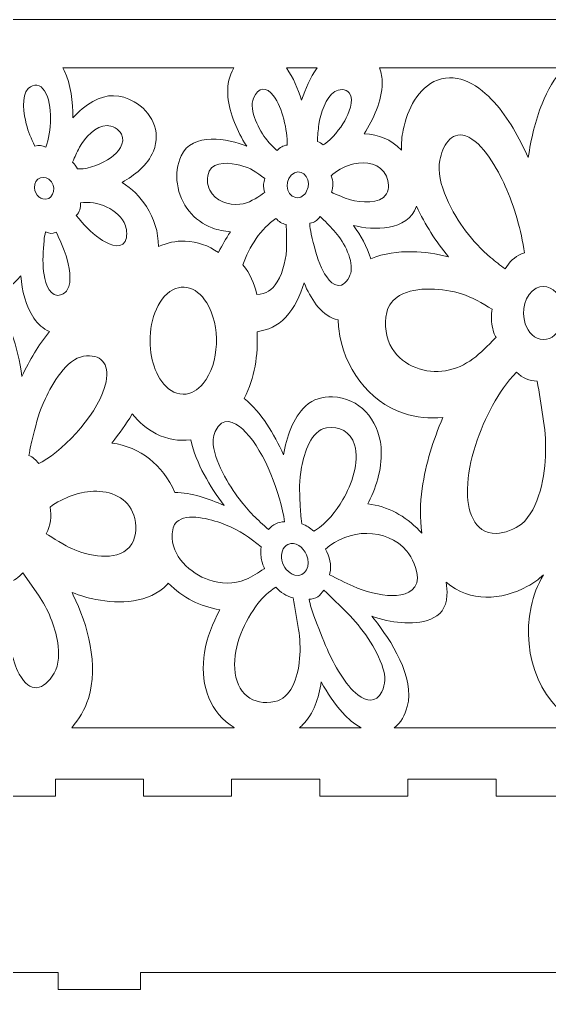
# Model space of a CAD drawing. Header units: centimetres. Extents: x -59 to 59, y -29 to 29.
# Drawn here: x -16.39 to -8.65, y -29.5 to -15.35 of the extents above; entities that cross this region are included whole.
import ezdxf

# ---------------------------------------------------------------- set-up
doc = ezdxf.new("R2010")
doc.units = ezdxf.units.CM
doc.header["$MEASUREMENT"] = 0
doc.layers.add('Camada 1', color=7, linetype='Continuous')

msp = doc.modelspace()

# ---------------------------------------------------------------- linework, layer by layer
at = {"layer": 'Camada 1', "color": 250, "lineweight": 9}
for points, knots in [([(2.39024, -26.42502), (2.39024, -26.42502), (2.39024, -25.81689), (2.39024, -25.81689), (2.39024, -25.81689), (2.39024, -25.81689), (2.64021, -25.81689), (2.64021, -25.81689), (2.64021, -25.81689), (2.64021, -25.81689), (2.64021, -24.53133), (2.64021, -24.53133), (2.64021, -24.53133), (2.64021, -24.53133), (2.39024, -24.53133), (2.39024, -24.53133), (2.39024, -24.53133), (2.39024, -24.53133), (2.39024, -23.24575), (2.39024, -23.24575), (2.39024, -23.24575), (2.39024, -23.24575), (2.64021, -23.24575), (2.64021, -23.24575), (2.64021, -23.24575), (2.64021, -23.24575), (2.64021, -21.95968), (2.64021, -21.95968), (2.64021, -21.95968), (2.64021, -21.95968), (2.39024, -21.95968), (2.39024, -21.95968), (2.39024, -21.95968), (2.39024, -21.95968), (2.39024, -20.6741), (2.39024, -20.6741), (2.39024, -20.6741), (2.39024, -20.6741), (2.64021, -20.6741), (2.64021, -20.6741), (2.64021, -20.6741), (2.64021, -20.6741), (2.64021, -19.38802), (2.64021, -19.38802), (2.64021, -19.38802), (2.64021, -19.38802), (2.39024, -19.38802), (2.39024, -19.38802), (2.39024, -19.38802), (2.39024, -19.38802), (2.39024, -15.34581), (2.39024, -15.34581), (2.39024, -15.34581), (2.39024, -15.34581), (-19.96984, -15.34581), (-19.96984, -15.34581), (-19.96984, -15.34581), (-19.96984, -15.34581), (-19.96984, -19.38802), (-19.96984, -19.38802), (-19.96984, -19.38802), (-19.96984, -19.38802), (-20.21981, -19.38802), (-20.21981, -19.38802), (-20.21981, -19.38802), (-20.21981, -19.38802), (-20.21981, -20.6741), (-20.21981, -20.6741), (-20.21981, -20.6741), (-20.21981, -20.6741), (-19.96984, -20.6741), (-19.96984, -20.6741), (-19.96984, -20.6741), (-19.96984, -20.6741), (-19.96984, -21.95968), (-19.96984, -21.95968), (-19.96984, -21.95968), (-19.96984, -21.95968), (-20.21981, -21.95968), (-20.21981, -21.95968), (-20.21981, -21.95968), (-20.21981, -21.95968), (-20.21981, -23.24575), (-20.21981, -23.24575), (-20.21981, -23.24575), (-20.21981, -23.24575), (-19.96984, -23.24575), (-19.96984, -23.24575), (-19.96984, -23.24575), (-19.96984, -23.24575), (-19.96984, -24.53133), (-19.96984, -24.53133), (-19.96984, -24.53133), (-19.96984, -24.53133), (-20.21981, -24.53133), (-20.21981, -24.53133), (-20.21981, -24.53133), (-20.21981, -24.53133), (-20.21981, -25.81689), (-20.21981, -25.81689), (-20.21981, -25.81689), (-20.21981, -25.81689), (-19.96984, -25.81689), (-19.96984, -25.81689), (-19.96984, -25.81689), (-19.96984, -25.81689), (-19.96984, -26.42502), (-19.96984, -26.42502)], [0, 0, 0, 0, 0.03571429, 0.03571429, 0.03571429, 0.03571429, 0.07142857, 0.07142857, 0.07142857, 0.07142857, 0.10714286, 0.10714286, 0.10714286, 0.10714286, 0.14285714, 0.14285714, 0.14285714, 0.14285714, 0.17857143, 0.17857143, 0.17857143, 0.17857143, 0.21428571, 0.21428571, 0.21428571, 0.21428571, 0.25, 0.25, 0.25, 0.25, 0.28571429, 0.28571429, 0.28571429, 0.28571429, 0.32142857, 0.32142857, 0.32142857, 0.32142857, 0.35714286, 0.35714286, 0.35714286, 0.35714286, 0.39285714, 0.39285714, 0.39285714, 0.39285714, 0.42857143, 0.42857143, 0.42857143, 0.42857143, 0.46428571, 0.46428571, 0.46428571, 0.46428571, 0.5, 0.5, 0.5, 0.5, 0.53571429, 0.53571429, 0.53571429, 0.53571429, 0.57142857, 0.57142857, 0.57142857, 0.57142857, 0.60714286, 0.60714286, 0.60714286, 0.60714286, 0.64285714, 0.64285714, 0.64285714, 0.64285714, 0.67857143, 0.67857143, 0.67857143, 0.67857143, 0.71428571, 0.71428571, 0.71428571, 0.71428571, 0.75, 0.75, 0.75, 0.75, 0.78571429, 0.78571429, 0.78571429, 0.78571429, 0.82142857, 0.82142857, 0.82142857, 0.82142857, 0.85714286, 0.85714286, 0.85714286, 0.85714286, 0.89285714, 0.89285714, 0.89285714, 0.89285714, 0.92857143, 0.92857143, 0.92857143, 0.92857143, 1, 1, 1, 1]), ([(0.85294, -26.67499), (0.85294, -26.67499), (0.85294, -26.42502), (0.85294, -26.42502), (0.85294, -26.42502), (0.85294, -26.42502), (-0.43263, -26.42502), (-0.43263, -26.42502), (-0.43263, -26.42502), (-0.43263, -26.42502), (-0.43263, -26.67499), (-0.43263, -26.67499), (-0.43263, -26.67499), (-0.43263, -26.67499), (-1.71872, -26.67499), (-1.71872, -26.67499), (-1.71872, -26.67499), (-1.71872, -26.67499), (-1.71872, -26.42502), (-1.71872, -26.42502), (-1.71872, -26.42502), (-1.71872, -26.42502), (-3.00428, -26.42502), (-3.00428, -26.42502), (-3.00428, -26.42502), (-3.00428, -26.42502), (-3.00428, -26.67499), (-3.00428, -26.67499), (-3.00428, -26.67499), (-3.00428, -26.67499), (-4.28984, -26.67499), (-4.28984, -26.67499), (-4.28984, -26.67499), (-4.28984, -26.67499), (-4.28984, -26.42502), (-4.28984, -26.42502), (-4.28984, -26.42502), (-4.28984, -26.42502), (-5.57541, -26.42502), (-5.57541, -26.42502), (-5.57541, -26.42502), (-5.57541, -26.42502), (-5.57541, -26.67499), (-5.57541, -26.67499), (-5.57541, -26.67499), (-5.57541, -26.67499), (-6.86149, -26.67499), (-6.86149, -26.67499), (-6.86149, -26.67499), (-6.86149, -26.67499), (-6.86149, -26.42502), (-6.86149, -26.42502), (-6.86149, -26.42502), (-6.86149, -26.42502), (-8.14706, -26.42502), (-8.14706, -26.42502), (-8.14706, -26.42502), (-8.14706, -26.42502), (-8.14706, -26.67499), (-8.14706, -26.67499), (-8.14706, -26.67499), (-8.14706, -26.67499), (-9.43263, -26.67499), (-9.43263, -26.67499), (-9.43263, -26.67499), (-9.43263, -26.67499), (-9.43263, -26.42502), (-9.43263, -26.42502), (-9.43263, -26.42502), (-9.43263, -26.42502), (-10.7182, -26.42502), (-10.7182, -26.42502), (-10.7182, -26.42502), (-10.7182, -26.42502), (-10.7182, -26.67499), (-10.7182, -26.67499), (-10.7182, -26.67499), (-10.7182, -26.67499), (-12.00428, -26.67499), (-12.00428, -26.67499), (-12.00428, -26.67499), (-12.00428, -26.67499), (-12.00428, -26.42502), (-12.00428, -26.42502), (-12.00428, -26.42502), (-12.00428, -26.42502), (-13.28985, -26.42502), (-13.28985, -26.42502), (-13.28985, -26.42502), (-13.28985, -26.42502), (-13.28985, -26.67499), (-13.28985, -26.67499), (-13.28985, -26.67499), (-13.28985, -26.67499), (-14.57541, -26.67499), (-14.57541, -26.67499), (-14.57541, -26.67499), (-14.57541, -26.67499), (-14.57541, -26.42502), (-14.57541, -26.42502), (-14.57541, -26.42502), (-14.57541, -26.42502), (-15.86098, -26.42502), (-15.86098, -26.42502), (-15.86098, -26.42502), (-15.86098, -26.42502), (-15.86098, -26.67499), (-15.86098, -26.67499), (-15.86098, -26.67499), (-15.86098, -26.67499), (-17.14705, -26.67499), (-17.14705, -26.67499), (-17.14705, -26.67499), (-17.14705, -26.67499), (-17.14705, -26.42502), (-17.14705, -26.42502), (-17.14705, -26.42502), (-17.14705, -26.42502), (-18.43263, -26.42502), (-18.43263, -26.42502), (-18.43263, -26.42502), (-18.43263, -26.42502), (-18.43263, -26.67499), (-18.43263, -26.67499)], [0, 0, 0, 0, 0.03125, 0.03125, 0.03125, 0.03125, 0.0625, 0.0625, 0.0625, 0.0625, 0.09375, 0.09375, 0.09375, 0.09375, 0.125, 0.125, 0.125, 0.125, 0.15625, 0.15625, 0.15625, 0.15625, 0.1875, 0.1875, 0.1875, 0.1875, 0.21875, 0.21875, 0.21875, 0.21875, 0.25, 0.25, 0.25, 0.25, 0.28125, 0.28125, 0.28125, 0.28125, 0.3125, 0.3125, 0.3125, 0.3125, 0.34375, 0.34375, 0.34375, 0.34375, 0.375, 0.375, 0.375, 0.375, 0.40625, 0.40625, 0.40625, 0.40625, 0.4375, 0.4375, 0.4375, 0.4375, 0.46875, 0.46875, 0.46875, 0.46875, 0.5, 0.5, 0.5, 0.5, 0.53125, 0.53125, 0.53125, 0.53125, 0.5625, 0.5625, 0.5625, 0.5625, 0.59375, 0.59375, 0.59375, 0.59375, 0.625, 0.625, 0.625, 0.625, 0.65625, 0.65625, 0.65625, 0.65625, 0.6875, 0.6875, 0.6875, 0.6875, 0.71875, 0.71875, 0.71875, 0.71875, 0.75, 0.75, 0.75, 0.75, 0.78125, 0.78125, 0.78125, 0.78125, 0.8125, 0.8125, 0.8125, 0.8125, 0.84375, 0.84375, 0.84375, 0.84375, 0.875, 0.875, 0.875, 0.875, 0.90625, 0.90625, 0.90625, 0.90625, 0.9375, 0.9375, 0.9375, 0.9375, 1, 1, 1, 1]), ([(-15.81817, -29.24539), (-15.81817, -29.24539), (-15.81817, -29.49535), (-15.81817, -29.49535), (-15.81817, -29.49535), (-15.81817, -29.49535), (-14.61817, -29.49535), (-14.61817, -29.49535), (-14.61817, -29.49535), (-14.61817, -29.49535), (-14.61817, -29.24539), (-14.61817, -29.24539), (-14.61817, -29.24539), (-14.61817, -29.24539), (-2.96149, -29.24539), (-2.96149, -29.24539), (-2.96149, -29.24539), (-2.96149, -29.24539), (-2.96149, -29.49535), (-2.96149, -29.49535), (-2.96149, -29.49535), (-2.96149, -29.49535), (-1.76149, -29.49535), (-1.76149, -29.49535), (-1.76149, -29.49535), (-1.76149, -29.49535), (-1.76149, -29.24539), (-1.76149, -29.24539)], [0, 0, 0, 0, 0.125, 0.125, 0.125, 0.125, 0.25, 0.25, 0.25, 0.25, 0.375, 0.375, 0.375, 0.375, 0.5, 0.5, 0.5, 0.5, 0.625, 0.625, 0.625, 0.625, 0.75, 0.75, 0.75, 0.75, 1, 1, 1, 1])]:
    msp.add_open_spline(points, degree=3, knots=knots, dxfattribs=at)
at = {"layer": 'Camada 1', "color": 1, "lineweight": 9}
for points, knots in [([(-13.25987, -16.05453), (-13.32587, -16.18015), (-13.35224, -16.28188), (-13.34662, -16.42828), (-13.34662, -16.42828), (-13.33725, -16.67238), (-13.22428, -16.94329), (-13.10118, -17.14409), (-13.10118, -17.14409), (-13.10118, -17.14409), (-13.06867, -17.19596), (-13.06867, -17.19596), (-13.06867, -17.19596), (-13.33611, -17.08531), (-13.86532, -16.98258), (-14.02779, -17.33662), (-14.02779, -17.33662), (-14.08304, -17.45703), (-14.09995, -17.61206), (-14.0814, -17.74455), (-14.0814, -17.74455), (-14.03907, -18.04682), (-13.83852, -18.2853), (-13.57188, -18.38623), (-13.57188, -18.38623), (-13.48352, -18.41968), (-13.40043, -18.43521), (-13.30729, -18.44294), (-13.30729, -18.44294), (-13.37999, -18.55327), (-13.42291, -18.62622), (-13.48066, -18.74649), (-13.48066, -18.74649), (-13.63218, -18.64349), (-13.78659, -18.58586), (-13.96661, -18.57956), (-13.96661, -18.57956), (-14.10514, -18.57473), (-14.22861, -18.6023), (-14.35629, -18.65813), (-14.35629, -18.65813), (-14.35737, -18.44625), (-14.4205, -18.24872), (-14.53189, -18.07468), (-14.53189, -18.07468), (-14.62669, -17.92654), (-14.74565, -17.81386), (-14.88837, -17.72204), (-14.88837, -17.72204), (-14.70613, -17.62029), (-14.51669, -17.47536), (-14.43079, -17.26635), (-14.43079, -17.26635), (-14.31067, -16.97408), (-14.46046, -16.69016), (-14.71046, -16.54773), (-14.71046, -16.54773), (-14.91591, -16.43069), (-15.10436, -16.42738), (-15.3133, -16.54297), (-15.3133, -16.54297), (-15.42523, -16.60489), (-15.5164, -16.68675), (-15.60364, -16.78319), (-15.60364, -16.78319), (-15.60442, -16.54818), (-15.63243, -16.30076), (-15.7333, -16.08914), (-15.7333, -16.08914), (-15.7333, -16.08914), (-15.75066, -16.05453), (-15.75066, -16.05453), (-15.75066, -16.05453), (-15.75066, -16.05453), (-13.25987, -16.05453), (-13.25987, -16.05453)], [0, 0, 0, 0, 0.05, 0.05, 0.05, 0.05, 0.1, 0.1, 0.1, 0.1, 0.15, 0.15, 0.15, 0.15, 0.2, 0.2, 0.2, 0.2, 0.25, 0.25, 0.25, 0.25, 0.3, 0.3, 0.3, 0.3, 0.35, 0.35, 0.35, 0.35, 0.4, 0.4, 0.4, 0.4, 0.45, 0.45, 0.45, 0.45, 0.5, 0.5, 0.5, 0.5, 0.55, 0.55, 0.55, 0.55, 0.6, 0.6, 0.6, 0.6, 0.65, 0.65, 0.65, 0.65, 0.7, 0.7, 0.7, 0.7, 0.75, 0.75, 0.75, 0.75, 0.8, 0.8, 0.8, 0.8, 0.85, 0.85, 0.85, 0.85, 0.9, 0.9, 0.9, 0.9, 1, 1, 1, 1]), ([(-12.48959, -16.05453), (-12.48959, -16.05453), (-12.04039, -16.05453), (-12.04039, -16.05453), (-12.04039, -16.05453), (-12.14724, -16.20349), (-12.21167, -16.34771), (-12.26931, -16.52526), (-12.26931, -16.52526), (-12.32456, -16.3527), (-12.38711, -16.20117), (-12.48959, -16.05453)], [0, 0, 0, 0, 0.25, 0.25, 0.25, 0.25, 0.5, 0.5, 0.5, 0.5, 1, 1, 1, 1]), ([(-10.81191, -17.25267), (-10.97457, -17.09059), (-11.13906, -17.02449), (-11.35634, -17.0144), (-11.35634, -17.0144), (-11.22295, -16.80236), (-11.09436, -16.53649), (-11.09407, -16.27386), (-11.09407, -16.27386), (-11.09398, -16.19449), (-11.10513, -16.1285), (-11.13199, -16.05453), (-11.13199, -16.05453), (-11.13199, -16.05453), (-8.44193, -16.05453), (-8.44193, -16.05453), (-8.44193, -16.05453), (-8.58538, -16.20648), (-8.68107, -16.37697), (-8.76108, -16.57538), (-8.76108, -16.57538), (-8.8623, -16.82635), (-8.92265, -17.09118), (-8.96269, -17.3606), (-8.96269, -17.3606), (-9.09501, -17.0696), (-9.25013, -16.78471), (-9.46127, -16.55118), (-9.46127, -16.55118), (-9.67321, -16.31678), (-9.97536, -16.11328), (-10.28832, -16.23086), (-10.28832, -16.23086), (-10.57235, -16.33758), (-10.72449, -16.66184), (-10.78681, -16.95839), (-10.78681, -16.95839), (-10.80832, -17.06075), (-10.81367, -17.14804), (-10.81191, -17.25267)], [0, 0, 0, 0, 0.09090909, 0.09090909, 0.09090909, 0.09090909, 0.18181818, 0.18181818, 0.18181818, 0.18181818, 0.27272727, 0.27272727, 0.27272727, 0.27272727, 0.36363636, 0.36363636, 0.36363636, 0.36363636, 0.45454545, 0.45454545, 0.45454545, 0.45454545, 0.54545455, 0.54545455, 0.54545455, 0.54545455, 0.63636364, 0.63636364, 0.63636364, 0.63636364, 0.72727273, 0.72727273, 0.72727273, 0.72727273, 0.81818182, 0.81818182, 0.81818182, 0.81818182, 1, 1, 1, 1]), ([(-16.15991, -17.19267), (-16.09978, -17.17538), (-16.05507, -17.18233), (-15.99789, -17.2078), (-15.99789, -17.2078), (-15.92017, -16.9914), (-15.89201, -16.58942), (-16.01696, -16.38927), (-16.01696, -16.38927), (-16.07914, -16.28967), (-16.17284, -16.27684), (-16.25696, -16.35485), (-16.25696, -16.35485), (-16.36521, -16.45525), (-16.31731, -16.74411), (-16.28589, -16.86903), (-16.28589, -16.86903), (-16.25532, -16.99056), (-16.21498, -17.08182), (-16.15991, -17.19267)], [0, 0, 0, 0, 0.16666667, 0.16666667, 0.16666667, 0.16666667, 0.33333333, 0.33333333, 0.33333333, 0.33333333, 0.5, 0.5, 0.5, 0.5, 0.66666667, 0.66666667, 0.66666667, 0.66666667, 1, 1, 1, 1]), ([(-12.62662, -17.25909), (-12.58425, -17.21179), (-12.53904, -17.18646), (-12.47833, -17.17845), (-12.47833, -17.17845), (-12.47788, -16.95834), (-12.54487, -16.63596), (-12.67691, -16.46208), (-12.67691, -16.46208), (-12.78313, -16.32219), (-12.90076, -16.32925), (-12.97032, -16.4949), (-12.97032, -16.4949), (-13.04499, -16.67272), (-12.88131, -16.97319), (-12.77772, -17.10266), (-12.77772, -17.10266), (-12.73317, -17.15835), (-12.67851, -17.2118), (-12.62662, -17.25909)], [0, 0, 0, 0, 0.16666667, 0.16666667, 0.16666667, 0.16666667, 0.33333333, 0.33333333, 0.33333333, 0.33333333, 0.5, 0.5, 0.5, 0.5, 0.66666667, 0.66666667, 0.66666667, 0.66666667, 1, 1, 1, 1]), ([(-12.038, -17.12733), (-12.03465, -17.04136), (-12.02785, -16.96306), (-12.01638, -16.87729), (-12.01638, -16.87729), (-11.99599, -16.72479), (-11.91408, -16.47603), (-11.78398, -16.39709), (-11.78398, -16.39709), (-11.7276, -16.36289), (-11.62099, -16.35371), (-11.57327, -16.41668), (-11.57327, -16.41668), (-11.49325, -16.52226), (-11.58651, -16.72942), (-11.63978, -16.82302), (-11.63978, -16.82302), (-11.70799, -16.94288), (-11.82336, -17.08799), (-11.93517, -17.16303), (-11.93517, -17.16303), (-11.93517, -17.16303), (-11.95546, -17.17605), (-11.95546, -17.17605), (-11.95546, -17.17605), (-11.98222, -17.15053), (-12.00383, -17.13801), (-12.038, -17.12733)], [0, 0, 0, 0, 0.125, 0.125, 0.125, 0.125, 0.25, 0.25, 0.25, 0.25, 0.375, 0.375, 0.375, 0.375, 0.5, 0.5, 0.5, 0.5, 0.625, 0.625, 0.625, 0.625, 0.75, 0.75, 0.75, 0.75, 1, 1, 1, 1]), ([(-15.6095, -17.42779), (-15.5743, -17.3412), (-15.55287, -17.296), (-15.50805, -17.21145), (-15.50805, -17.21145), (-15.43293, -17.06977), (-15.26667, -16.89148), (-15.10698, -16.89301), (-15.10698, -16.89301), (-15.035, -16.8937), (-14.93512, -16.94807), (-14.89794, -17.01806), (-14.89794, -17.01806), (-14.82681, -17.1519), (-14.95422, -17.29124), (-15.04876, -17.36099), (-15.04876, -17.36099), (-15.17233, -17.45217), (-15.3623, -17.52585), (-15.514, -17.52682), (-15.514, -17.52682), (-15.514, -17.52682), (-15.53915, -17.52638), (-15.53915, -17.52638), (-15.53915, -17.52638), (-15.55747, -17.48724), (-15.57901, -17.45697), (-15.6095, -17.42779)], [0, 0, 0, 0, 0.125, 0.125, 0.125, 0.125, 0.25, 0.25, 0.25, 0.25, 0.375, 0.375, 0.375, 0.375, 0.5, 0.5, 0.5, 0.5, 0.625, 0.625, 0.625, 0.625, 0.75, 0.75, 0.75, 0.75, 1, 1, 1, 1]), ([(-9.29905, -18.98395), (-9.23939, -18.88467), (-9.1645, -18.80821), (-9.06037, -18.76555), (-9.06037, -18.76555), (-9.06037, -18.76555), (-9.01848, -18.75098), (-9.01848, -18.75098), (-9.01848, -18.75098), (-9.06196, -18.42751), (-9.16907, -18.07261), (-9.2997, -17.7771), (-9.2997, -17.7771), (-9.40527, -17.53825), (-9.62629, -17.13051), (-9.87696, -17.04555), (-9.87696, -17.04555), (-10.09724, -16.97089), (-10.21334, -17.20248), (-10.2524, -17.3983), (-10.2524, -17.3983), (-10.31943, -17.73441), (-10.05536, -18.18831), (-9.87611, -18.42968), (-9.87611, -18.42968), (-9.76595, -18.57804), (-9.65221, -18.70189), (-9.51308, -18.81772), (-9.51308, -18.81772), (-9.44093, -18.87778), (-9.37508, -18.92979), (-9.29905, -18.98395)], [0, 0, 0, 0, 0.11111111, 0.11111111, 0.11111111, 0.11111111, 0.22222222, 0.22222222, 0.22222222, 0.22222222, 0.33333333, 0.33333333, 0.33333333, 0.33333333, 0.44444444, 0.44444444, 0.44444444, 0.44444444, 0.55555556, 0.55555556, 0.55555556, 0.55555556, 0.66666667, 0.66666667, 0.66666667, 0.66666667, 0.77777778, 0.77777778, 0.77777778, 0.77777778, 1, 1, 1, 1]), ([(-12.80571, -17.87034), (-12.8202, -17.84912), (-12.82483, -17.77969), (-12.82284, -17.74986), (-12.82284, -17.74986), (-12.82091, -17.72067), (-12.81506, -17.69425), (-12.80588, -17.66685), (-12.80588, -17.66685), (-12.93813, -17.56908), (-13.00205, -17.51668), (-13.16805, -17.47215), (-13.16805, -17.47215), (-13.29072, -17.43926), (-13.54751, -17.40447), (-13.61593, -17.56132), (-13.61593, -17.56132), (-13.65354, -17.64758), (-13.65288, -17.75168), (-13.60947, -17.83507), (-13.60947, -17.83507), (-13.52708, -17.99333), (-13.33274, -18.06166), (-13.16993, -18.04167), (-13.16993, -18.04167), (-13.03634, -18.02526), (-12.9339, -17.95891), (-12.82254, -17.88136), (-12.82254, -17.88136), (-12.82254, -17.88136), (-12.80571, -17.87034), (-12.80571, -17.87034)], [0, 0, 0, 0, 0.11111111, 0.11111111, 0.11111111, 0.11111111, 0.22222222, 0.22222222, 0.22222222, 0.22222222, 0.33333333, 0.33333333, 0.33333333, 0.33333333, 0.44444444, 0.44444444, 0.44444444, 0.44444444, 0.55555556, 0.55555556, 0.55555556, 0.55555556, 0.66666667, 0.66666667, 0.66666667, 0.66666667, 0.77777778, 0.77777778, 0.77777778, 0.77777778, 1, 1, 1, 1]), ([(-12.3533, -17.94557), (-12.5164, -17.91549), (-12.51952, -17.65205), (-12.37261, -17.58361), (-12.37261, -17.58361), (-12.23393, -17.51901), (-12.11503, -17.69971), (-12.19545, -17.85306), (-12.19545, -17.85306), (-12.22771, -17.91459), (-12.28592, -17.95379), (-12.3533, -17.94557)], [0, 0, 0, 0, 0.25, 0.25, 0.25, 0.25, 0.5, 0.5, 0.5, 0.5, 1, 1, 1, 1]), ([(-11.83516, -17.86622), (-11.76722, -17.8959), (-11.62888, -17.95847), (-11.5551, -17.97765), (-11.5551, -17.97765), (-11.41107, -18.01511), (-11.12988, -18.05075), (-11.03079, -17.88999), (-11.03079, -17.88999), (-10.98358, -17.81338), (-10.99768, -17.7133), (-11.03135, -17.63383), (-11.03135, -17.63383), (-11.11266, -17.44191), (-11.33443, -17.41044), (-11.50858, -17.45219), (-11.50858, -17.45219), (-11.61059, -17.47663), (-11.72828, -17.53457), (-11.81128, -17.60329), (-11.81128, -17.60329), (-11.81128, -17.60329), (-11.8366, -17.62512), (-11.8366, -17.62512), (-11.8366, -17.62512), (-11.80299, -17.70738), (-11.80348, -17.7835), (-11.83516, -17.86622)], [0, 0, 0, 0, 0.125, 0.125, 0.125, 0.125, 0.25, 0.25, 0.25, 0.25, 0.375, 0.375, 0.375, 0.375, 0.5, 0.5, 0.5, 0.5, 0.625, 0.625, 0.625, 0.625, 0.75, 0.75, 0.75, 0.75, 1, 1, 1, 1]), ([(-16.09826, -17.93651), (-16.13843, -17.90203), (-16.16414, -17.85804), (-16.16673, -17.8016), (-16.16673, -17.8016), (-16.17354, -17.65242), (-16.00762, -17.59374), (-15.91859, -17.71461), (-15.91859, -17.71461), (-15.8307, -17.83394), (-15.91491, -17.99845), (-16.04514, -17.96342), (-16.04514, -17.96342), (-16.06624, -17.95774), (-16.08056, -17.94904), (-16.09826, -17.93651)], [0, 0, 0, 0, 0.2, 0.2, 0.2, 0.2, 0.4, 0.4, 0.4, 0.4, 0.6, 0.6, 0.6, 0.6, 1, 1, 1, 1]), ([(-15.5571, -18.20558), (-15.43997, -18.34029), (-15.3553, -18.44785), (-15.2089, -18.54644), (-15.2089, -18.54644), (-15.12353, -18.60393), (-14.91941, -18.7216), (-14.84309, -18.58305), (-14.84309, -18.58305), (-14.80887, -18.52091), (-14.81582, -18.41946), (-14.8396, -18.35409), (-14.8396, -18.35409), (-14.92849, -18.10973), (-15.25469, -17.98384), (-15.49423, -18.02122), (-15.49423, -18.02122), (-15.48776, -18.09469), (-15.50589, -18.15617), (-15.5571, -18.20558)], [0, 0, 0, 0, 0.16666667, 0.16666667, 0.16666667, 0.16666667, 0.33333333, 0.33333333, 0.33333333, 0.33333333, 0.5, 0.5, 0.5, 0.5, 0.66666667, 0.66666667, 0.66666667, 0.66666667, 1, 1, 1, 1]), ([(-11.25851, -18.83671), (-11.06413, -18.75558), (-10.86476, -18.73), (-10.65725, -18.73381), (-10.65725, -18.73381), (-10.47899, -18.73708), (-10.30056, -18.76238), (-10.12757, -18.80864), (-10.12757, -18.80864), (-10.31702, -18.57465), (-10.46176, -18.34798), (-10.59445, -18.07196), (-10.59445, -18.07196), (-10.71974, -18.43535), (-11.22344, -18.42507), (-11.51297, -18.35047), (-11.51297, -18.35047), (-11.40093, -18.50568), (-11.31955, -18.6508), (-11.25851, -18.83671)], [0, 0, 0, 0, 0.16666667, 0.16666667, 0.16666667, 0.16666667, 0.33333333, 0.33333333, 0.33333333, 0.33333333, 0.5, 0.5, 0.5, 0.5, 0.66666667, 0.66666667, 0.66666667, 0.66666667, 1, 1, 1, 1]), ([(-13.12399, -18.92303), (-13.02073, -19.05801), (-12.96417, -19.18966), (-12.92191, -19.35832), (-12.92191, -19.35832), (-12.78418, -19.35024), (-12.70037, -19.29758), (-12.62398, -19.17363), (-12.62398, -19.17363), (-12.53168, -19.02386), (-12.48814, -18.81822), (-12.48743, -18.64027), (-12.48743, -18.64027), (-12.48705, -18.54484), (-12.49101, -18.4326), (-12.49359, -18.33496), (-12.49359, -18.33496), (-12.55645, -18.32358), (-12.59986, -18.29804), (-12.64247, -18.24807), (-12.64247, -18.24807), (-12.85356, -18.39113), (-13.04426, -18.66655), (-13.12399, -18.92303)], [0, 0, 0, 0, 0.14285714, 0.14285714, 0.14285714, 0.14285714, 0.28571429, 0.28571429, 0.28571429, 0.28571429, 0.42857143, 0.42857143, 0.42857143, 0.42857143, 0.57142857, 0.57142857, 0.57142857, 0.57142857, 0.71428571, 0.71428571, 0.71428571, 0.71428571, 1, 1, 1, 1]), ([(-11.99743, -18.21809), (-11.9339, -18.28327), (-11.85951, -18.35783), (-11.79859, -18.42459), (-11.79859, -18.42459), (-11.67419, -18.56091), (-11.5199, -18.81985), (-11.54708, -19.01754), (-11.54708, -19.01754), (-11.55715, -19.09081), (-11.61535, -19.19544), (-11.68906, -19.22028), (-11.68906, -19.22028), (-11.82063, -19.26462), (-11.93345, -19.06584), (-11.97953, -18.96724), (-11.97953, -18.96724), (-12.04714, -18.8226), (-12.09273, -18.63578), (-12.12744, -18.47897), (-12.12744, -18.47897), (-12.14128, -18.41642), (-12.14678, -18.38273), (-12.15126, -18.31871), (-12.15126, -18.31871), (-12.06878, -18.30194), (-12.05636, -18.2898), (-11.99743, -18.21809)], [0, 0, 0, 0, 0.125, 0.125, 0.125, 0.125, 0.25, 0.25, 0.25, 0.25, 0.375, 0.375, 0.375, 0.375, 0.5, 0.5, 0.5, 0.5, 0.625, 0.625, 0.625, 0.625, 0.75, 0.75, 0.75, 0.75, 1, 1, 1, 1]), ([(-15.8478, -18.4468), (-15.80941, -18.53413), (-15.7321, -18.70297), (-15.70283, -18.79519), (-15.70283, -18.79519), (-15.66225, -18.92303), (-15.61075, -19.16987), (-15.68705, -19.29131), (-15.68705, -19.29131), (-15.71349, -19.33338), (-15.77598, -19.37203), (-15.82711, -19.37029), (-15.82711, -19.37029), (-15.96926, -19.36542), (-16.0186, -19.13671), (-16.03254, -19.02095), (-16.03254, -19.02095), (-16.04975, -18.87795), (-16.03871, -18.71684), (-16.02564, -18.57393), (-16.02564, -18.57393), (-16.02107, -18.52405), (-16.01615, -18.49415), (-16.00357, -18.44563), (-16.00357, -18.44563), (-15.9377, -18.47144), (-15.91967, -18.47438), (-15.8478, -18.4468)], [0, 0, 0, 0, 0.125, 0.125, 0.125, 0.125, 0.25, 0.25, 0.25, 0.25, 0.375, 0.375, 0.375, 0.375, 0.5, 0.5, 0.5, 0.5, 0.625, 0.625, 0.625, 0.625, 0.75, 0.75, 0.75, 0.75, 1, 1, 1, 1]), ([(-15.94509, -19.89869), (-16.0407, -19.8542), (-16.10972, -19.79368), (-16.17284, -19.70434), (-16.17284, -19.70434), (-16.29655, -19.52928), (-16.34612, -19.30118), (-16.36529, -19.08615), (-16.36529, -19.08615), (-16.49838, -19.24016), (-16.64169, -19.34709), (-16.83766, -19.37708), (-16.83766, -19.37708), (-16.6755, -19.52037), (-16.5725, -19.71604), (-16.497, -19.92436), (-16.497, -19.92436), (-16.42125, -20.13341), (-16.38132, -20.33188), (-16.34847, -20.55239), (-16.34847, -20.55239), (-16.23047, -20.30454), (-16.1153, -20.10784), (-15.94509, -19.89869)], [0, 0, 0, 0, 0.14285714, 0.14285714, 0.14285714, 0.14285714, 0.28571429, 0.28571429, 0.28571429, 0.28571429, 0.42857143, 0.42857143, 0.42857143, 0.42857143, 0.57142857, 0.57142857, 0.57142857, 0.57142857, 0.71428571, 0.71428571, 0.71428571, 0.71428571, 1, 1, 1, 1]), ([(-13.99543, -20.81303), (-14.2587, -20.80769), (-14.41079, -20.5108), (-14.45838, -20.26317), (-14.45838, -20.26317), (-14.5138, -19.97468), (-14.46395, -19.59948), (-14.26634, -19.38409), (-14.26634, -19.38409), (-14.0656, -19.16528), (-13.80864, -19.22804), (-13.65281, -19.47948), (-13.65281, -19.47948), (-13.45016, -19.80648), (-13.4627, -20.36459), (-13.70504, -20.65724), (-13.70504, -20.65724), (-13.78296, -20.75135), (-13.87792, -20.81065), (-13.99543, -20.81303)], [0, 0, 0, 0, 0.16666667, 0.16666667, 0.16666667, 0.16666667, 0.33333333, 0.33333333, 0.33333333, 0.33333333, 0.5, 0.5, 0.5, 0.5, 0.66666667, 0.66666667, 0.66666667, 0.66666667, 1, 1, 1, 1]), ([(-11.7349, -19.72663), (-11.96594, -19.68188), (-12.11953, -19.44645), (-12.21367, -19.23351), (-12.21367, -19.23351), (-12.21367, -19.23351), (-12.23282, -19.18848), (-12.23282, -19.18848), (-12.23282, -19.18848), (-12.28987, -19.37384), (-12.36905, -19.55062), (-12.50012, -19.6889), (-12.50012, -19.6889), (-12.62714, -19.82294), (-12.7484, -19.87103), (-12.91879, -19.90223), (-12.91879, -19.90223), (-12.89992, -20.2459), (-12.95399, -20.56841), (-13.10683, -20.87315), (-13.10683, -20.87315), (-12.8497, -21.08456), (-12.67432, -21.38866), (-12.53264, -21.69673), (-12.53264, -21.69673), (-12.48796, -21.44611), (-12.39891, -21.15617), (-12.21077, -20.98603), (-12.21077, -20.98603), (-12.09485, -20.8812), (-11.96494, -20.84748), (-11.81625, -20.85183), (-11.81625, -20.85183), (-11.4323, -20.86307), (-11.14714, -21.17347), (-11.11056, -21.58479), (-11.11056, -21.58479), (-11.08624, -21.85818), (-11.16923, -22.14378), (-11.28903, -22.38177), (-11.28903, -22.38177), (-11.28903, -22.38177), (-11.30391, -22.41088), (-11.30391, -22.41088), (-11.30391, -22.41088), (-11.01461, -22.44745), (-10.75871, -22.58486), (-10.54931, -22.80261), (-10.54931, -22.80261), (-10.54931, -22.80261), (-10.51482, -22.83958), (-10.51482, -22.83958), (-10.51482, -22.83958), (-10.5454, -22.61533), (-10.541, -22.41173), (-10.50987, -22.18667), (-10.50987, -22.18667), (-10.45947, -21.82229), (-10.35069, -21.48552), (-10.20861, -21.15166), (-10.20861, -21.15166), (-10.4096, -21.1666), (-10.58852, -21.15339), (-10.78268, -21.08909), (-10.78268, -21.08909), (-11.29306, -20.9201), (-11.66006, -20.42473), (-11.72536, -19.86011), (-11.72536, -19.86011), (-11.73082, -19.81289), (-11.73288, -19.77387), (-11.7349, -19.72663)], [0, 0, 0, 0, 0.05263158, 0.05263158, 0.05263158, 0.05263158, 0.10526316, 0.10526316, 0.10526316, 0.10526316, 0.15789474, 0.15789474, 0.15789474, 0.15789474, 0.21052632, 0.21052632, 0.21052632, 0.21052632, 0.26315789, 0.26315789, 0.26315789, 0.26315789, 0.31578947, 0.31578947, 0.31578947, 0.31578947, 0.36842105, 0.36842105, 0.36842105, 0.36842105, 0.42105263, 0.42105263, 0.42105263, 0.42105263, 0.47368421, 0.47368421, 0.47368421, 0.47368421, 0.52631579, 0.52631579, 0.52631579, 0.52631579, 0.57894737, 0.57894737, 0.57894737, 0.57894737, 0.63157895, 0.63157895, 0.63157895, 0.63157895, 0.68421053, 0.68421053, 0.68421053, 0.68421053, 0.73684211, 0.73684211, 0.73684211, 0.73684211, 0.78947368, 0.78947368, 0.78947368, 0.78947368, 0.84210526, 0.84210526, 0.84210526, 0.84210526, 0.89473684, 0.89473684, 0.89473684, 0.89473684, 1, 1, 1, 1]), ([(-9.43311, -19.98382), (-9.45687, -19.95602), (-9.4826, -19.85571), (-9.48942, -19.81884), (-9.48942, -19.81884), (-9.50539, -19.73249), (-9.50399, -19.65733), (-9.49105, -19.57113), (-9.49105, -19.57113), (-9.62693, -19.49116), (-9.78952, -19.39191), (-9.9362, -19.3481), (-9.9362, -19.3481), (-10.19877, -19.26967), (-10.58953, -19.23012), (-10.83944, -19.37403), (-10.83944, -19.37403), (-10.93236, -19.42754), (-11.00349, -19.50697), (-11.02744, -19.61979), (-11.02744, -19.61979), (-11.06545, -19.79883), (-11.04299, -19.99021), (-10.94715, -20.14412), (-10.94715, -20.14412), (-10.78183, -20.40959), (-10.45703, -20.51815), (-10.17006, -20.47015), (-10.17006, -20.47015), (-9.86238, -20.41867), (-9.66043, -20.21982), (-9.44451, -19.99399), (-9.44451, -19.99399), (-9.44451, -19.99399), (-9.43311, -19.98382), (-9.43311, -19.98382)], [0, 0, 0, 0, 0.1, 0.1, 0.1, 0.1, 0.2, 0.2, 0.2, 0.2, 0.3, 0.3, 0.3, 0.3, 0.4, 0.4, 0.4, 0.4, 0.5, 0.5, 0.5, 0.5, 0.6, 0.6, 0.6, 0.6, 0.7, 0.7, 0.7, 0.7, 0.8, 0.8, 0.8, 0.8, 1, 1, 1, 1]), ([(-8.74116, -20.01552), (-8.87177, -20.01173), (-8.9645, -19.91067), (-9.0062, -19.78455), (-9.0062, -19.78455), (-9.06723, -19.59998), (-9.01232, -19.35474), (-8.84734, -19.26728), (-8.84734, -19.26728), (-8.70576, -19.19222), (-8.56009, -19.27963), (-8.49291, -19.42819), (-8.49291, -19.42819), (-8.38816, -19.6598), (-8.49007, -20.00713), (-8.74116, -20.01552)], [0, 0, 0, 0, 0.2, 0.2, 0.2, 0.2, 0.4, 0.4, 0.4, 0.4, 0.6, 0.6, 0.6, 0.6, 1, 1, 1, 1]), ([(-16.24733, -21.7055), (-16.22565, -21.59286), (-16.21401, -21.53009), (-16.18563, -21.42028), (-16.18563, -21.42028), (-16.12849, -21.19912), (-16.10314, -21.08398), (-16.00688, -20.8757), (-16.00688, -20.8757), (-15.90985, -20.66573), (-15.69107, -20.29547), (-15.45171, -20.25898), (-15.45171, -20.25898), (-15.20205, -20.22093), (-15.06465, -20.35865), (-15.12071, -20.63265), (-15.12071, -20.63265), (-15.20775, -21.05806), (-15.70671, -21.60575), (-16.05384, -21.79604), (-16.05384, -21.79604), (-16.05384, -21.79604), (-16.10404, -21.82192), (-16.10404, -21.82192), (-16.10404, -21.82192), (-16.14597, -21.76662), (-16.18588, -21.73313), (-16.24733, -21.7055)], [0, 0, 0, 0, 0.125, 0.125, 0.125, 0.125, 0.25, 0.25, 0.25, 0.25, 0.375, 0.375, 0.375, 0.375, 0.5, 0.5, 0.5, 0.5, 0.625, 0.625, 0.625, 0.625, 0.75, 0.75, 0.75, 0.75, 1, 1, 1, 1]), ([(-8.83192, -20.62171), (-8.80317, -20.79207), (-8.77614, -20.96524), (-8.7496, -21.13619), (-8.7496, -21.13619), (-8.71985, -21.32791), (-8.70555, -21.45953), (-8.71044, -21.65789), (-8.71044, -21.65789), (-8.71856, -21.98706), (-8.79939, -22.4909), (-9.06225, -22.70557), (-9.06225, -22.70557), (-9.15317, -22.77983), (-9.3131, -22.83957), (-9.42944, -22.84123), (-9.42944, -22.84123), (-9.76662, -22.84601), (-9.85661, -22.49396), (-9.84959, -22.19066), (-9.84959, -22.19066), (-9.84018, -21.78456), (-9.67203, -21.32176), (-9.48456, -20.97634), (-9.48456, -20.97634), (-9.38512, -20.79313), (-9.27682, -20.63589), (-9.13295, -20.49176), (-9.13295, -20.49176), (-9.04324, -20.57664), (-8.95195, -20.61985), (-8.83192, -20.62171)], [0, 0, 0, 0, 0.11111111, 0.11111111, 0.11111111, 0.11111111, 0.22222222, 0.22222222, 0.22222222, 0.22222222, 0.33333333, 0.33333333, 0.33333333, 0.33333333, 0.44444444, 0.44444444, 0.44444444, 0.44444444, 0.55555556, 0.55555556, 0.55555556, 0.55555556, 0.66666667, 0.66666667, 0.66666667, 0.66666667, 0.77777778, 0.77777778, 0.77777778, 0.77777778, 1, 1, 1, 1]), ([(-14.73874, -21.09957), (-14.84394, -21.27004), (-14.91478, -21.36879), (-15.03931, -21.52369), (-15.03931, -21.52369), (-14.61511, -21.58721), (-14.30168, -21.83343), (-14.11825, -22.24389), (-14.11825, -22.24389), (-13.8758, -22.25092), (-13.62048, -22.33098), (-13.39999, -22.43599), (-13.39999, -22.43599), (-13.60663, -22.15834), (-13.80662, -21.82726), (-13.88591, -21.47761), (-13.88591, -21.47761), (-14.06556, -21.49761), (-14.22723, -21.47143), (-14.39175, -21.38854), (-14.39175, -21.38854), (-14.52541, -21.3212), (-14.64273, -21.21973), (-14.73874, -21.09957)], [0, 0, 0, 0, 0.14285714, 0.14285714, 0.14285714, 0.14285714, 0.28571429, 0.28571429, 0.28571429, 0.28571429, 0.42857143, 0.42857143, 0.42857143, 0.42857143, 0.57142857, 0.57142857, 0.57142857, 0.57142857, 0.71428571, 0.71428571, 0.71428571, 0.71428571, 1, 1, 1, 1]), ([(-12.75129, -22.78732), (-12.68717, -22.70843), (-12.61275, -22.67586), (-12.51628, -22.67235), (-12.51628, -22.67235), (-12.57668, -22.26302), (-12.80365, -21.66106), (-13.08525, -21.36326), (-13.08525, -21.36326), (-13.18913, -21.2534), (-13.36596, -21.12422), (-13.48651, -21.28354), (-13.48651, -21.28354), (-13.52954, -21.34042), (-13.55791, -21.42778), (-13.55873, -21.50103), (-13.55873, -21.50103), (-13.56167, -21.7675), (-13.32137, -22.15196), (-13.17451, -22.34466), (-13.17451, -22.34466), (-13.03563, -22.52689), (-12.91764, -22.64021), (-12.75129, -22.78732)], [0, 0, 0, 0, 0.14285714, 0.14285714, 0.14285714, 0.14285714, 0.28571429, 0.28571429, 0.28571429, 0.28571429, 0.42857143, 0.42857143, 0.42857143, 0.42857143, 0.57142857, 0.57142857, 0.57142857, 0.57142857, 0.71428571, 0.71428571, 0.71428571, 0.71428571, 1, 1, 1, 1]), ([(-12.26587, -22.7017), (-12.27852, -22.59169), (-12.28526, -22.52527), (-12.28992, -22.41568), (-12.28992, -22.41568), (-12.29883, -22.20619), (-12.30796, -22.08511), (-12.26989, -21.87538), (-12.26989, -21.87538), (-12.23294, -21.67188), (-12.12882, -21.33807), (-11.90383, -21.30238), (-11.90383, -21.30238), (-11.72028, -21.27327), (-11.55617, -21.35389), (-11.49723, -21.55087), (-11.49723, -21.55087), (-11.4207, -21.80661), (-11.54023, -22.13375), (-11.66709, -22.34998), (-11.66709, -22.34998), (-11.76573, -22.51809), (-11.90433, -22.69605), (-12.066, -22.79647), (-12.066, -22.79647), (-12.066, -22.79647), (-12.09097, -22.8113), (-12.09097, -22.8113), (-12.09097, -22.8113), (-12.14796, -22.75897), (-12.19591, -22.72841), (-12.26587, -22.7017)], [0, 0, 0, 0, 0.11111111, 0.11111111, 0.11111111, 0.11111111, 0.22222222, 0.22222222, 0.22222222, 0.22222222, 0.33333333, 0.33333333, 0.33333333, 0.33333333, 0.44444444, 0.44444444, 0.44444444, 0.44444444, 0.55555556, 0.55555556, 0.55555556, 0.55555556, 0.66666667, 0.66666667, 0.66666667, 0.66666667, 0.77777778, 0.77777778, 0.77777778, 0.77777778, 1, 1, 1, 1]), ([(-15.99542, -22.84716), (-15.91443, -22.89781), (-15.7003, -23.03008), (-15.62167, -23.06427), (-15.62167, -23.06427), (-15.39262, -23.16384), (-14.97668, -23.26395), (-14.78031, -23.04057), (-14.78031, -23.04057), (-14.68216, -22.92891), (-14.67331, -22.77066), (-14.70349, -22.62694), (-14.70349, -22.62694), (-14.76193, -22.34879), (-15.01221, -22.23121), (-15.25776, -22.22725), (-15.25776, -22.22725), (-15.4948, -22.22342), (-15.74276, -22.31737), (-15.93885, -22.45748), (-15.93885, -22.45748), (-15.90704, -22.59358), (-15.92834, -22.72745), (-15.99542, -22.84716)], [0, 0, 0, 0, 0.14285714, 0.14285714, 0.14285714, 0.14285714, 0.28571429, 0.28571429, 0.28571429, 0.28571429, 0.42857143, 0.42857143, 0.42857143, 0.42857143, 0.57142857, 0.57142857, 0.57142857, 0.57142857, 0.71428571, 0.71428571, 0.71428571, 0.71428571, 1, 1, 1, 1]), ([(-12.80791, -23.35421), (-12.83156, -23.3247), (-12.85564, -23.22583), (-12.86065, -23.18774), (-12.86065, -23.18774), (-12.86761, -23.13467), (-12.86583, -23.09042), (-12.85646, -23.03833), (-12.85646, -23.03833), (-13.04457, -22.89591), (-13.15433, -22.80715), (-13.37659, -22.71689), (-13.37659, -22.71689), (-13.54964, -22.64661), (-13.88766, -22.54486), (-14.06175, -22.65223), (-14.06175, -22.65223), (-14.13304, -22.6962), (-14.15072, -22.7656), (-14.15671, -22.84947), (-14.15671, -22.84947), (-14.18008, -23.17691), (-13.88441, -23.42832), (-13.62358, -23.51956), (-13.62358, -23.51956), (-13.44714, -23.58129), (-13.25959, -23.58653), (-13.08533, -23.5137), (-13.08533, -23.5137), (-12.98998, -23.47386), (-12.90186, -23.41729), (-12.81586, -23.35822), (-12.81586, -23.35822), (-12.81586, -23.35822), (-12.80791, -23.35421), (-12.80791, -23.35421)], [0, 0, 0, 0, 0.1, 0.1, 0.1, 0.1, 0.2, 0.2, 0.2, 0.2, 0.3, 0.3, 0.3, 0.3, 0.4, 0.4, 0.4, 0.4, 0.5, 0.5, 0.5, 0.5, 0.6, 0.6, 0.6, 0.6, 0.7, 0.7, 0.7, 0.7, 0.8, 0.8, 0.8, 0.8, 1, 1, 1, 1]), ([(-11.86125, -23.44606), (-11.74951, -23.50199), (-11.63272, -23.55981), (-11.51924, -23.6116), (-11.51924, -23.6116), (-11.35152, -23.68814), (-11.12583, -23.74741), (-10.944, -23.74883), (-10.944, -23.74883), (-10.78341, -23.75009), (-10.5854, -23.70351), (-10.57951, -23.49344), (-10.57951, -23.49344), (-10.57588, -23.36385), (-10.65738, -23.19573), (-10.73556, -23.10162), (-10.73556, -23.10162), (-11.03009, -22.74706), (-11.59641, -22.77425), (-11.92064, -23.07167), (-11.92064, -23.07167), (-11.86237, -23.17761), (-11.83064, -23.30005), (-11.8557, -23.42264), (-11.8557, -23.42264), (-11.8557, -23.42264), (-11.86125, -23.44606), (-11.86125, -23.44606)], [0, 0, 0, 0, 0.125, 0.125, 0.125, 0.125, 0.25, 0.25, 0.25, 0.25, 0.375, 0.375, 0.375, 0.375, 0.5, 0.5, 0.5, 0.5, 0.625, 0.625, 0.625, 0.625, 0.75, 0.75, 0.75, 0.75, 1, 1, 1, 1]), ([(-12.3677, -23.45039), (-12.57189, -23.39488), (-12.62994, -23.07851), (-12.46806, -23.00207), (-12.46806, -23.00207), (-12.36234, -22.95214), (-12.243, -23.04336), (-12.19702, -23.15419), (-12.19702, -23.15419), (-12.13341, -23.30751), (-12.20469, -23.48525), (-12.3677, -23.45039)], [0, 0, 0, 0, 0.25, 0.25, 0.25, 0.25, 0.5, 0.5, 0.5, 0.5, 1, 1, 1, 1]), ([(-16.33368, -23.41583), (-16.33368, -23.41583), (-16.10591, -23.74416), (-16.10591, -23.74416), (-16.10591, -23.74416), (-15.96908, -23.94499), (-15.86446, -24.1891), (-15.82699, -24.43585), (-15.82699, -24.43585), (-15.80474, -24.58233), (-15.80376, -24.74983), (-15.87863, -24.88009), (-15.87863, -24.88009), (-16.02903, -25.14179), (-16.23232, -25.17964), (-16.38644, -24.89476), (-16.38644, -24.89476), (-16.49755, -24.6894), (-16.54537, -24.40667), (-16.56804, -24.17368), (-16.56804, -24.17368), (-16.58529, -23.99638), (-16.61206, -23.72943), (-16.59398, -23.55146), (-16.59398, -23.55146), (-16.4895, -23.54095), (-16.46279, -23.53439), (-16.38131, -23.46136), (-16.38131, -23.46136), (-16.38131, -23.46136), (-16.33368, -23.41583), (-16.33368, -23.41583)], [0, 0, 0, 0, 0.11111111, 0.11111111, 0.11111111, 0.11111111, 0.22222222, 0.22222222, 0.22222222, 0.22222222, 0.33333333, 0.33333333, 0.33333333, 0.33333333, 0.44444444, 0.44444444, 0.44444444, 0.44444444, 0.55555556, 0.55555556, 0.55555556, 0.55555556, 0.66666667, 0.66666667, 0.66666667, 0.66666667, 0.77777778, 0.77777778, 0.77777778, 0.77777778, 1, 1, 1, 1]), ([(-8.74203, -23.4459), (-8.82785, -23.59774), (-8.88431, -23.74015), (-8.92155, -23.91462), (-8.92155, -23.91462), (-9.07336, -24.62565), (-8.77052, -25.4223), (-8.10707, -25.66637), (-8.10707, -25.66637), (-8.10707, -25.66637), (-8.07882, -25.67634), (-8.07882, -25.67634), (-8.07882, -25.67634), (-8.07882, -25.67634), (-10.91745, -25.67634), (-10.91745, -25.67634), (-10.91745, -25.67634), (-10.81905, -25.59951), (-10.76222, -25.49338), (-10.72802, -25.3688), (-10.72802, -25.3688), (-10.61258, -24.94846), (-10.972, -24.3884), (-11.21027, -24.09403), (-11.21027, -24.09403), (-11.21027, -24.09403), (-11.24534, -24.05146), (-11.24534, -24.05146), (-11.24534, -24.05146), (-11.10043, -24.09962), (-10.96381, -24.12999), (-10.81281, -24.14287), (-10.81281, -24.14287), (-10.54335, -24.16585), (-10.16373, -24.11817), (-10.14827, -23.74887), (-10.14827, -23.74887), (-10.14538, -23.68001), (-10.15102, -23.62106), (-10.16034, -23.55346), (-10.16034, -23.55346), (-9.80851, -23.85396), (-9.35872, -23.81941), (-8.97397, -23.61343), (-8.97397, -23.61343), (-8.88211, -23.56424), (-8.81962, -23.51752), (-8.74203, -23.4459)], [0, 0, 0, 0, 0.07692308, 0.07692308, 0.07692308, 0.07692308, 0.15384615, 0.15384615, 0.15384615, 0.15384615, 0.23076923, 0.23076923, 0.23076923, 0.23076923, 0.30769231, 0.30769231, 0.30769231, 0.30769231, 0.38461538, 0.38461538, 0.38461538, 0.38461538, 0.46153846, 0.46153846, 0.46153846, 0.46153846, 0.53846154, 0.53846154, 0.53846154, 0.53846154, 0.61538462, 0.61538462, 0.61538462, 0.61538462, 0.69230769, 0.69230769, 0.69230769, 0.69230769, 0.76923077, 0.76923077, 0.76923077, 0.76923077, 0.84615385, 0.84615385, 0.84615385, 0.84615385, 1, 1, 1, 1]), ([(-13.25144, -25.67634), (-13.25144, -25.67634), (-15.62251, -25.67623), (-15.62251, -25.67623), (-15.62251, -25.67623), (-15.51964, -25.55762), (-15.42812, -25.40325), (-15.37907, -25.24917), (-15.37907, -25.24917), (-15.227, -24.77155), (-15.38729, -24.169), (-15.59868, -23.74116), (-15.59868, -23.74116), (-15.59868, -23.74116), (-15.61795, -23.70287), (-15.61795, -23.70287), (-15.61795, -23.70287), (-15.49498, -23.7514), (-15.39835, -23.78062), (-15.26852, -23.80622), (-15.26852, -23.80622), (-14.93122, -23.87273), (-14.48864, -23.86518), (-14.22958, -23.58614), (-14.22958, -23.58614), (-14.22958, -23.58614), (-14.21408, -23.56885), (-14.21408, -23.56885), (-14.21408, -23.56885), (-13.99041, -23.78732), (-13.75596, -23.90424), (-13.46032, -23.95632), (-13.46032, -23.95632), (-13.56836, -24.15547), (-13.64706, -24.3508), (-13.68451, -24.57946), (-13.68451, -24.57946), (-13.75239, -24.9939), (-13.64258, -25.39272), (-13.31126, -25.6361), (-13.31126, -25.6361), (-13.31126, -25.6361), (-13.25363, -25.67472), (-13.25363, -25.67472), (-13.25363, -25.67472), (-13.25363, -25.67472), (-13.25602, -25.67575), (-13.25602, -25.67575), (-13.25602, -25.67575), (-13.25602, -25.67575), (-13.25144, -25.67634), (-13.25144, -25.67634)], [0, 0, 0, 0, 0.07142857, 0.07142857, 0.07142857, 0.07142857, 0.14285714, 0.14285714, 0.14285714, 0.14285714, 0.21428571, 0.21428571, 0.21428571, 0.21428571, 0.28571429, 0.28571429, 0.28571429, 0.28571429, 0.35714286, 0.35714286, 0.35714286, 0.35714286, 0.42857143, 0.42857143, 0.42857143, 0.42857143, 0.5, 0.5, 0.5, 0.5, 0.57142857, 0.57142857, 0.57142857, 0.57142857, 0.64285714, 0.64285714, 0.64285714, 0.64285714, 0.71428571, 0.71428571, 0.71428571, 0.71428571, 0.78571429, 0.78571429, 0.78571429, 0.78571429, 0.85714286, 0.85714286, 0.85714286, 0.85714286, 1, 1, 1, 1]), ([(-12.39359, -23.78169), (-12.36668, -23.93078), (-12.33773, -24.09184), (-12.31392, -24.24142), (-12.31392, -24.24142), (-12.27265, -24.50058), (-12.28139, -24.84043), (-12.40385, -25.0768), (-12.40385, -25.0768), (-12.46111, -25.18732), (-12.54005, -25.26926), (-12.65789, -25.29444), (-12.65789, -25.29444), (-12.9839, -25.3641), (-13.22218, -25.17233), (-13.24456, -24.81455), (-13.24456, -24.81455), (-13.26536, -24.48185), (-13.09978, -24.11418), (-12.90669, -23.86656), (-12.90669, -23.86656), (-12.82848, -23.76626), (-12.74983, -23.6931), (-12.64574, -23.62506), (-12.64574, -23.62506), (-12.57632, -23.70056), (-12.49095, -23.75907), (-12.39359, -23.78169)], [0, 0, 0, 0, 0.125, 0.125, 0.125, 0.125, 0.25, 0.25, 0.25, 0.25, 0.375, 0.375, 0.375, 0.375, 0.5, 0.5, 0.5, 0.5, 0.625, 0.625, 0.625, 0.625, 0.75, 0.75, 0.75, 0.75, 1, 1, 1, 1]), ([(-11.94545, -23.66935), (-11.83169, -23.77932), (-11.70935, -23.8958), (-11.5983, -24.00771), (-11.5983, -24.00771), (-11.40017, -24.20738), (-11.16729, -24.52231), (-11.08349, -24.80688), (-11.08349, -24.80688), (-11.04664, -24.93202), (-11.04061, -25.03601), (-11.1002, -25.15369), (-11.1002, -25.15369), (-11.18362, -25.31844), (-11.32354, -25.29553), (-11.44796, -25.19786), (-11.44796, -25.19786), (-11.63178, -25.05356), (-11.79672, -24.75359), (-11.8932, -24.53648), (-11.8932, -24.53648), (-11.964, -24.37716), (-12.02955, -24.20883), (-12.08972, -24.04474), (-12.08972, -24.04474), (-12.12054, -23.9607), (-12.14206, -23.89128), (-12.16084, -23.80306), (-12.16084, -23.80306), (-12.11953, -23.79828), (-12.06711, -23.79416), (-12.03344, -23.76842), (-12.03344, -23.76842), (-12.00126, -23.74384), (-11.96918, -23.70326), (-11.94545, -23.66935)], [0, 0, 0, 0, 0.1, 0.1, 0.1, 0.1, 0.2, 0.2, 0.2, 0.2, 0.3, 0.3, 0.3, 0.3, 0.4, 0.4, 0.4, 0.4, 0.5, 0.5, 0.5, 0.5, 0.6, 0.6, 0.6, 0.6, 0.7, 0.7, 0.7, 0.7, 0.8, 0.8, 0.8, 0.8, 1, 1, 1, 1]), ([(-11.40211, -25.67634), (-11.50784, -25.61487), (-11.5854, -25.54954), (-11.66957, -25.45815), (-11.66957, -25.45815), (-11.79468, -25.32229), (-11.89133, -25.1713), (-11.982, -25.00771), (-11.982, -25.00771), (-12.01813, -25.24131), (-12.09064, -25.47209), (-12.2563, -25.63608), (-12.2563, -25.63608), (-12.27337, -25.65297), (-12.28235, -25.6637), (-12.30135, -25.67632), (-12.30135, -25.67632), (-12.30135, -25.67632), (-11.40211, -25.67634), (-11.40211, -25.67634)], [0, 0, 0, 0, 0.16666667, 0.16666667, 0.16666667, 0.16666667, 0.33333333, 0.33333333, 0.33333333, 0.33333333, 0.5, 0.5, 0.5, 0.5, 0.66666667, 0.66666667, 0.66666667, 0.66666667, 1, 1, 1, 1])]:
    msp.add_open_spline(points, degree=3, knots=knots, dxfattribs=at)
at = {"layer": 'Camada 1', "color": 250, "lineweight": 9}
msp.add_open_spline([(-15.81817, -29.24539), (-15.81817, -29.24539), (-20.28981, -29.24539), (-20.28981, -29.24539)], degree=3, dxfattribs=at)

doc.saveas('drawing.dxf')
